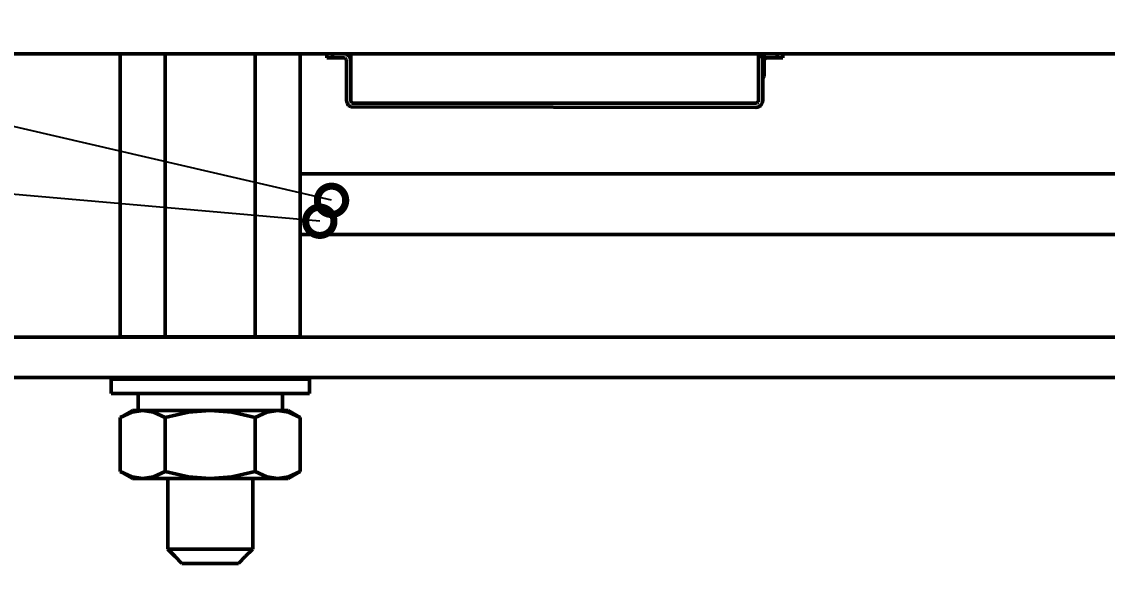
# Model space of a CAD drawing. Header units: millimetres. Extents: x -55 to 2039, y 0 to 512.
# Drawn here: x 1080.6 to 1157.3, y 60.8 to 100.6 of the extents above; entities that cross this region are included whole.
import ezdxf
from ezdxf import colors
from ezdxf.entities.mleader import LeaderData, LeaderLine
from ezdxf.enums import TextEntityAlignment as Align
from ezdxf.math import Vec2, Vec3

# ---------------------------------------------------------------- set-up
doc = ezdxf.new("R2010")
doc.units = ezdxf.units.MM
doc.linetypes.add('Сплошная', pattern=[0])
doc.layers.add('Виды', color=30, linetype='Continuous')
doc.layers.add('текст', color=2, linetype='Continuous', lineweight=30)
doc.styles.add('GOST TYPE B', font='', dxfattribs={"height": 3.5})
doc.styles.add('Поз. GOST TYPE B', font='', dxfattribs={"height": 5})
doc.styles.get('GOST TYPE B').set_extended_font_data('GOST type B')
doc.styles.get('Поз. GOST TYPE B').set_extended_font_data('GOST type B')

# ---------------------------------------------------------------- blocks, each defined once
blk = doc.blocks.new('Вид с →')
at = {"linetype": 'Continuous', "lineweight": 25, "transparency": 16777216}
for q in [(28.03, 4.046), (30.858, 4.046)]:
    blk.add_line((29.444, 2.632), q, dxfattribs=at)
blk.add_circle((32.944, 2.632), 3.5, dxfattribs=at)
blk.add_circle((32.944, 2.632), 3.5, dxfattribs=at)
at = {"linetype": 'Continuous', "lineweight": 50, "transparency": 16777216, "style": 'GOST TYPE B'}
blk.add_attdef('ВИД(_:_)', text='', height=7, dxfattribs=at).set_placement((27.226, 3.5), align=Align.MIDDLE_RIGHT)
blk = doc.blocks.new('_DotSmall')
at = {"color": 0, "linetype": 'ByBlock', "lineweight": 60, "const_width": 0.5}
blk.add_lwpolyline([(-0.0625, 0, 1), (0.0625, 0, 1)], format="xyb", close=True, dxfattribs=at)

msp = doc.modelspace()

# ---------------------------------------------------------------- linework, layer by layer
at = {"lineweight": 50}
for p, q in [((1271.3445, 98.3187), (1077.3445, 98.3187)), ((1087.6056, 78.3187), (1087.6056, 98.3187)), ((1090.781, 78.3187), (1090.781, 98.3187)), ((1097.1319, 78.3187), (1097.1319, 98.3187)), ((1100.3073, 78.3187), (1100.3073, 98.3187)), ((1102.1818, 98.3187), (1102.2354, 98.3187)), ((1102.1818, 98.0187), (1102.1818, 98.3187)), ((1102.2354, 98.3187), (1102.3818, 98.3187)), ((1102.3818, 98.3187), (1102.5818, 98.3187)), ((1102.5818, 98.3187), (1103.3818, 98.3187)), ((1102.5818, 98.3187), (1102.5818, 98.0187)), ((1103.3818, 98.3187), (1103.5731, 98.2807)), ((1103.3818, 98.3187), (1103.5702, 98.2819)), ((1103.5702, 98.2819), (1103.5716, 98.281)), ((1103.5731, 98.2807), (1103.7353, 98.1723)), ((1103.6255, 98.2457), (1103.7309, 98.1767)), ((1103.7309, 98.1767), (1103.7327, 98.174)), ((1103.7353, 98.1723), (1103.8437, 98.0101)), ((1103.8818, 98.3187), (1103.8818, 97.958)), ((1103.8818, 98.3187), (1132.6818, 98.3187)), ((1132.6818, 98.3187), (1132.6818, 98.0187)), ((1133.0818, 98.2187), (1132.6818, 98.2187)), ((1132.8969, 98.2187), (1132.9933, 98.2819)), ((1132.9933, 98.2819), (1133.1818, 98.3187)), ((1133.0818, 98.2187), (1133.0818, 97.2187)), ((1133.1818, 98.3187), (1133.9818, 98.3187)), ((1133.9818, 98.3187), (1134.1818, 98.3187)), ((1133.9818, 98.0187), (1133.9818, 98.3187)), ((1134.1818, 98.3187), (1134.3282, 98.3187)), ((1134.3282, 98.3187), (1134.3818, 98.3187)), ((1134.3818, 98.3187), (1134.3818, 98.0187)), ((1102.2354, 98.0187), (1102.1818, 98.0187)), ((1102.3818, 98.0187), (1102.2354, 98.0187)), ((1102.5818, 98.0187), (1102.3818, 98.0187)), ((1103.3818, 98.0187), (1102.5818, 98.0187)), ((1103.4818, 97.9919), (1103.3818, 98.0187)), ((1103.3818, 98.0187), (1103.3818, 98.0187)), ((1103.555, 97.9187), (1103.4818, 97.9919)), ((1103.5818, 97.8187), (1103.555, 97.9187)), ((1103.5818, 95.0187), (1103.5818, 97.8187)), ((1103.8437, 98.0101), (1103.8818, 97.8187)), ((1103.8818, 97.958), (1103.8541, 97.958)), ((1103.8818, 97.958), (1103.8818, 97.8842)), ((1103.8818, 97.8842), (1103.8818, 97.8356)), ((1103.8818, 97.8356), (1103.8818, 97.8187)), ((1103.8818, 97.8187), (1103.8818, 95.0187)), ((1132.6818, 98.1187), (1132.9818, 98.1187)), ((1132.6818, 97.9187), (1132.6818, 98.0187)), ((1132.6818, 97.9187), (1132.6818, 98.0187)), ((1132.6818, 97.7187), (1132.6818, 97.9187)), ((1132.6818, 95.0187), (1132.6818, 97.7187)), ((1132.9818, 98.1187), (1132.9818, 98.0651)), ((1132.9818, 98.0651), (1132.9818, 97.9187)), ((1132.9818, 97.9187), (1132.9818, 97.7187)), ((1132.9818, 97.7187), (1132.9818, 95.0187)), ((1133.1818, 98.0187), (1133.0818, 97.9187)), ((1133.1818, 98.0187), (1133.0818, 98.0187)), ((1133.9818, 98.0187), (1133.1818, 98.0187)), ((1134.1818, 98.0187), (1133.9818, 98.0187)), ((1134.3282, 98.0187), (1134.1818, 98.0187)), ((1134.3818, 98.0187), (1134.3282, 98.0187)), ((1132.9818, 97.2187), (1133.0818, 97.2187)), ((1133.0818, 96.7187), (1132.9818, 96.5987)), ((1133.0818, 97.2187), (1133.0818, 96.7187)), ((1103.6198, 94.8274), (1103.5818, 95.0187)), ((1103.5818, 95.0187), (1103.5919, 94.9187)), ((1103.6118, 94.8677), (1103.5919, 94.9187)), ((1103.5919, 94.9187), (1103.6017, 94.9187)), ((1103.7282, 94.6652), (1103.6198, 94.8274)), ((1103.6539, 94.7601), (1103.6385, 94.7995)), ((1103.7014, 94.7054), (1103.6539, 94.7601)), ((1103.8904, 94.5568), (1103.7282, 94.6652)), ((1103.7656, 94.6314), (1103.7474, 94.6524)), ((1103.8501, 94.5838), (1103.7656, 94.6314)), ((1103.8818, 95.0187), (1103.9354, 94.8187)), ((1103.8818, 95.0187), (1103.8818, 95.0187)), ((1132.4818, 94.5187), (1103.8904, 94.5568)), ((1103.9354, 94.8187), (1132.4818, 94.8187)), ((1132.4818, 94.8187), (1132.5818, 94.8455)), ((1132.6731, 94.5568), (1132.4818, 94.5187)), ((1132.6339, 94.5424), (1132.4818, 94.5187)), ((1132.5818, 94.8455), (1132.655, 94.9187)), ((1132.6557, 94.5533), (1132.6339, 94.5424)), ((1132.655, 94.9187), (1132.6818, 95.0187)), ((1132.8353, 94.6652), (1132.6731, 94.5568)), ((1132.7716, 94.6113), (1132.7044, 94.5777)), ((1132.8084, 94.6472), (1132.7716, 94.6113)), ((1132.9437, 94.8274), (1132.8353, 94.6652)), ((1132.8818, 94.7187), (1132.8512, 94.6889)), ((1132.8711, 94.7187), (1132.8818, 94.7187)), ((1132.8818, 94.7187), (1132.8924, 94.7506)), ((1132.9818, 95.0187), (1132.9437, 94.8274)), ((1244.6045, 89.8387), (1100.3073, 89.8387)), ((1243.0445, 85.5387), (1100.3073, 85.5387)), ((1281.1246, 78.2933), (1068.3445, 78.2933)), ((1090.781, 78.3187), (1087.6056, 78.3187)), ((1097.1319, 78.3187), (1090.781, 78.3187)), ((1090.9564, 78.2933), (1090.9564, 78.3187)), ((1096.9564, 78.2933), (1096.9564, 78.3187)), ((1100.3073, 78.3187), (1097.1319, 78.3187)), ((1281.1246, 75.4493), (1068.3445, 75.4493)), ((1087.1598, 75.3187), (1086.9564, 75.3187)), ((1086.9564, 75.3187), (1086.9564, 74.3187)), ((1087.7582, 75.3187), (1087.1598, 75.3187)), ((1088.7169, 75.3187), (1087.7582, 75.3187)), ((1089.98, 75.3187), (1088.7169, 75.3187)), ((1091.4742, 75.3187), (1089.98, 75.3187)), ((1090.9564, 75.3187), (1090.9564, 75.4493)), ((1093.1127, 75.3187), (1091.4742, 75.3187)), ((1094.8002, 75.3187), (1093.1127, 75.3187)), ((1096.4387, 75.3187), (1094.8002, 75.3187)), ((1097.9329, 75.3187), (1096.4387, 75.3187)), ((1096.9564, 75.3187), (1096.9564, 75.4493)), ((1099.196, 75.3187), (1097.9329, 75.3187)), ((1100.1546, 75.3187), (1099.196, 75.3187)), ((1100.753, 75.3187), (1100.1546, 75.3187)), ((1100.9564, 75.3187), (1100.753, 75.3187)), ((1100.9564, 75.3187), (1100.9564, 74.3187)), ((1087.1598, 74.3187), (1086.9564, 74.3187)), ((1087.7582, 74.3187), (1087.1598, 74.3187)), ((1088.7169, 74.3187), (1087.7582, 74.3187)), ((1089.98, 74.3187), (1088.7169, 74.3187)), ((1088.8564, 74.3187), (1088.8564, 74.2004)), ((1088.8564, 74.2004), (1088.8717, 73.1187)), ((1091.4742, 74.3187), (1089.98, 74.3187)), ((1093.1127, 74.3187), (1091.4742, 74.3187)), ((1094.8002, 74.3187), (1093.1127, 74.3187)), ((1096.4387, 74.3187), (1094.8002, 74.3187)), ((1097.9329, 74.3187), (1096.4387, 74.3187)), ((1099.196, 74.3187), (1097.9329, 74.3187)), ((1099.0564, 73.9008), (1099.0564, 74.3187)), ((1099.0564, 73.9008), (1099.0564, 73.1187)), ((1100.1546, 74.3187), (1099.196, 74.3187)), ((1100.753, 74.3187), (1100.1546, 74.3187)), ((1100.9564, 74.3187), (1100.753, 74.3187)), ((1088.4564, 73.1187), (1087.6056, 72.6275)), ((1088.4285, 72.9982), (1087.6056, 72.6275)), ((1089.1933, 73.1187), (1088.4285, 72.9982)), ((1088.4564, 73.1187), (1088.4866, 73.1187)), ((1088.4866, 73.1187), (1088.7256, 73.1187)), ((1088.7256, 73.1187), (1089.1933, 73.1187)), ((1088.8571, 73.1187), (1088.8659, 73.5293)), ((1088.8606, 73.1187), (1088.8682, 73.3681)), ((1089.9581, 72.9982), (1089.1933, 73.1187)), ((1089.1933, 73.1187), (1089.8691, 73.1187)), ((1090.4668, 73.1187), (1089.1933, 73.1187)), ((1089.8691, 73.1187), (1090.7236, 73.1187)), ((1090.781, 72.6275), (1089.9581, 72.9982)), ((1090.7236, 73.1187), (1091.7194, 73.1187)), ((1092.4268, 72.9982), (1090.781, 72.6275)), ((1091.7194, 73.1187), (1092.8129, 73.1187)), ((1093.9564, 73.1187), (1092.4268, 72.9982)), ((1092.8129, 73.1187), (1093.9564, 73.1187)), ((1095.4861, 72.9982), (1093.9564, 73.1187)), ((1093.9564, 73.1187), (1095.0999, 73.1187)), ((1093.9564, 73.1187), (1095.0999, 73.1187)), ((1095.0999, 73.1187), (1096.1935, 73.1187)), ((1097.1319, 72.6275), (1095.4861, 72.9982)), ((1096.1935, 73.1187), (1097.1892, 73.1187)), ((1097.9547, 72.9982), (1097.1319, 72.6275)), ((1097.1892, 73.1187), (1098.0437, 73.1187)), ((1098.7196, 73.1187), (1097.9547, 72.9982)), ((1098.0437, 73.1187), (1098.7196, 73.1187)), ((1099.4844, 72.9982), (1098.7196, 73.1187)), ((1098.7196, 73.1187), (1099.1872, 73.1187)), ((1099.1872, 73.1187), (1099.4263, 73.1187)), ((1099.4263, 73.1187), (1099.4564, 73.1187)), ((1099.4564, 73.1187), (1100.3073, 72.6275)), ((1100.3073, 72.6275), (1099.4844, 72.9982)), ((1087.6056, 68.81), (1087.6056, 72.6275)), ((1090.781, 68.81), (1090.781, 72.6275)), ((1097.1319, 68.81), (1097.1319, 72.6275)), ((1100.3073, 68.81), (1100.3073, 72.6275)), ((1087.6056, 68.81), (1088.4285, 68.4393)), ((1088.4564, 68.3187), (1087.6056, 68.81)), ((1088.4285, 68.4393), (1089.1933, 68.3187)), ((1088.4866, 68.3187), (1088.4564, 68.3187)), ((1088.7256, 68.3187), (1088.4866, 68.3187)), ((1089.1933, 68.3187), (1088.7256, 68.3187)), ((1089.1933, 68.3187), (1089.9581, 68.4393)), ((1089.8691, 68.3187), (1089.1933, 68.3187)), ((1090.7236, 68.3187), (1089.8691, 68.3187)), ((1089.9581, 68.4393), (1090.781, 68.81)), ((1091.7194, 68.3187), (1090.7236, 68.3187)), ((1090.781, 68.81), (1092.4268, 68.4393)), ((1090.9564, 68.3187), (1090.9564, 63.3187)), ((1092.8129, 68.3187), (1091.7194, 68.3187)), ((1092.4268, 68.4393), (1093.9564, 68.3187)), ((1093.9564, 68.3187), (1092.8129, 68.3187)), ((1093.9564, 68.3187), (1095.4861, 68.4393)), ((1095.0999, 68.3187), (1093.9564, 68.3187)), ((1096.1935, 68.3187), (1095.0999, 68.3187)), ((1095.4861, 68.4393), (1097.1319, 68.81)), ((1097.1892, 68.3187), (1096.1935, 68.3187)), ((1096.9564, 68.3187), (1096.9564, 63.3187)), ((1097.1319, 68.81), (1097.9547, 68.4393)), ((1098.0437, 68.3187), (1097.1892, 68.3187)), ((1097.9547, 68.4393), (1098.7196, 68.3187)), ((1098.7196, 68.3187), (1098.0437, 68.3187)), ((1098.7196, 68.3187), (1099.4844, 68.4393)), ((1099.1872, 68.3187), (1098.7196, 68.3187)), ((1099.4263, 68.3187), (1099.1872, 68.3187)), ((1099.4564, 68.3187), (1099.4263, 68.3187)), ((1099.4564, 68.3187), (1100.3073, 68.81)), ((1099.4844, 68.4393), (1100.3073, 68.81)), ((1090.9564, 63.3187), (1090.9783, 63.3187)), ((1091.4564, 62.8187), (1090.9564, 63.3187)), ((1090.9783, 63.3187), (1091.1514, 63.3187)), ((1091.1514, 63.3187), (1091.4875, 63.3187)), ((1091.4875, 63.3187), (1091.9671, 63.3187)), ((1091.9671, 63.3187), (1092.5623, 63.3187)), ((1092.5623, 63.3187), (1093.2385, 63.3187)), ((1093.2385, 63.3187), (1093.9564, 63.3187)), ((1093.9564, 63.3187), (1094.6744, 63.3187)), ((1094.6744, 63.3187), (1095.3506, 63.3187)), ((1095.3506, 63.3187), (1095.9458, 63.3187)), ((1095.9458, 63.3187), (1096.4254, 63.3187)), ((1096.4254, 63.3187), (1096.7615, 63.3187)), ((1096.4564, 62.8187), (1096.9564, 63.3187)), ((1096.7615, 63.3187), (1096.9346, 63.3187)), ((1096.9346, 63.3187), (1096.9564, 63.3187)), ((1091.4564, 62.8187), (1091.9564, 62.3187)), ((1091.971, 62.3187), (1091.9564, 62.3187)), ((1092.0864, 62.3187), (1091.971, 62.3187)), ((1092.3105, 62.3187), (1092.0864, 62.3187)), ((1092.6302, 62.3187), (1092.3105, 62.3187)), ((1093.027, 62.3187), (1092.6302, 62.3187)), ((1093.4778, 62.3187), (1093.027, 62.3187)), ((1093.9564, 62.3187), (1093.4778, 62.3187)), ((1094.4351, 62.3187), (1093.9564, 62.3187)), ((1094.8859, 62.3187), (1094.4351, 62.3187)), ((1095.2827, 62.3187), (1094.8859, 62.3187)), ((1095.6024, 62.3187), (1095.2827, 62.3187)), ((1095.8265, 62.3187), (1095.6024, 62.3187)), ((1095.9418, 62.3187), (1095.8265, 62.3187)), ((1095.9564, 62.3187), (1095.9418, 62.3187)), ((1096.4564, 62.8187), (1095.9564, 62.3187))]:
    msp.add_line(p, q, dxfattribs=at)

# ---------------------------------------------------------------- leaders
at = {"layer": 'Виды', "linetype": 'Continuous', "lineweight": 25}
ml = msp.add_multileader_block('Standard', dxfattribs=at)
ml.set_content('Вид с →', color=256)
ml.set_attribute('ВИД(_:_)', 'А(2:1)', width=0)
ml.set_leader_properties(linetype='Сплошная', lineweight=25)
ml.set_arrow_properties(name='DOTSMALL')
ml.build(insert=Vec2(0, 0))
ml.multileader.update_dxf_attribs({"leader_type": 0, "has_dogleg": 0, "text_left_attachment_type": 6, "text_right_attachment_type": 6, "dogleg_length": 0.3, "arrow_head_size": 1, "block_connection_type": 1})
ctx = ml.context
ctx.base_point, ctx.char_height, ctx.arrow_head_size, ctx.landing_gap_size, ctx.plane_origin = Vec3(1329.0713, 395.8731), 3.5, 1, 1, Vec3(1329.0713, 395.8731)
ctx.left_attachment, ctx.right_attachment, ctx.attachment_type = 6, 6, 1
notes = []
notes.append((ctx, [(0, (0, 0, 0), (0, 0), (1, 0), 1, [])]))
ctx.block.insert = Vec3(1329.0713, 395.8731)
ml = msp.add_multileader_block('Standard', dxfattribs=at)
ml.set_content('Вид с →', color=256)
ml.set_attribute('ВИД(_:_)', 'Б(4:1)', width=0)
ml.set_leader_properties(linetype='Сплошная', lineweight=25)
ml.set_arrow_properties(name='DOTSMALL')
ml.build(insert=Vec2(0, 0))
ml.multileader.update_dxf_attribs({"leader_type": 0, "has_dogleg": 0, "text_left_attachment_type": 6, "text_right_attachment_type": 6, "dogleg_length": 0.3, "arrow_head_size": 1, "block_connection_type": 1})
ctx = ml.context
ctx.base_point, ctx.char_height, ctx.arrow_head_size, ctx.landing_gap_size, ctx.plane_origin = Vec3(1332.1634, 311.4002), 3.5, 1, 1, Vec3(1332.1634, 311.4002)
ctx.left_attachment, ctx.right_attachment, ctx.attachment_type = 6, 6, 1
notes.append((ctx, [(0, (0, 0, 0), (0, 0), (1, 0), 1, [])]))
ctx.block.insert = Vec3(1332.1634, 311.4002)
ml = msp.add_multileader_block('Standard', dxfattribs=at)
ml.set_content('Вид с →', color=256)
ml.set_attribute('ВИД(_:_)', 'Г(4:1)', width=0)
ml.set_leader_properties(linetype='Сплошная', lineweight=25)
ml.set_arrow_properties(name='DOTSMALL')
ml.build(insert=Vec2(0, 0))
ml.multileader.update_dxf_attribs({"leader_type": 0, "has_dogleg": 0, "text_left_attachment_type": 6, "text_right_attachment_type": 6, "dogleg_length": 0.3, "arrow_head_size": 1, "block_connection_type": 1})
ctx = ml.context
ctx.base_point, ctx.char_height, ctx.arrow_head_size, ctx.landing_gap_size, ctx.plane_origin = Vec3(1332.5517, 152.5076), 3.5, 1, 1, Vec3(1332.5517, 152.5076)
ctx.left_attachment, ctx.right_attachment, ctx.attachment_type = 6, 6, 1
notes.append((ctx, [(0, (0, 0, 0), (0, 0), (1, 0), 1, [])]))
ctx.block.insert = Vec3(1332.5517, 152.5076)
at = {"layer": 'текст', "linetype": 'Continuous', "lineweight": 25}
ml = msp.add_multileader_mtext('Standard', dxfattribs=at)
ml.set_content('А2', color=256, style='Поз. GOST TYPE B')
ml.set_leader_properties(linetype='Сплошная', lineweight=25)
ml.set_arrow_properties(name='DOTSMALL')
ml.build(insert=Vec2(0, 0))
ml.multileader.update_dxf_attribs({"text_left_attachment_type": 6, "text_right_attachment_type": 6, "dogleg_length": 0.3})
ctx = ml.context
ctx.base_point, ctx.char_height, ctx.landing_gap_size, ctx.plane_origin = Vec3(1056.6076, 96.4966), 5, 1, Vec3(1088.0562, 116.8541)
ctx.left_attachment, ctx.right_attachment, ctx.text_align_type = 6, 6, 2
notes.append((ctx, [(1, (1, 1, 0), (1065.81, 96.4966), (-1, 0), 0.3, [(0, [(1102.5224, 87.9609)], 0, [])])]))
ctx.mtext.insert, ctx.mtext.alignment, ctx.mtext.flow_direction = Vec3(1064.51, 102.4966), 3, 5
ml = msp.add_multileader_mtext('Standard', dxfattribs=at)
ml.set_content('77', color=256, style='Поз. GOST TYPE B')
ml.set_leader_properties(linetype='Сплошная', lineweight=25)
ml.set_arrow_properties(name='DOTSMALL')
ml.build(insert=Vec2(0, 0))
ml.multileader.update_dxf_attribs({"text_left_attachment_type": 6, "text_right_attachment_type": 6, "dogleg_length": 0.3})
ctx = ml.context
ctx.base_point, ctx.char_height, ctx.landing_gap_size, ctx.plane_origin = Vec3(1057.5659, 89.6243), 5, 1, Vec3(1088.0562, 109.7971)
ctx.left_attachment, ctx.right_attachment, ctx.text_align_type = 6, 6, 2
notes.append((ctx, [(1, (1, 1, 0), (1065.81, 89.6243), (-1, 0), 0.3, [(0, [(1101.6939, 86.4823)], 0, [])])]))
ctx.mtext.insert, ctx.mtext.alignment, ctx.mtext.flow_direction = Vec3(1064.51, 95.6243), 3, 5
for ctx, leaders in notes:
    for number, flags, end, landing, length, lines in leaders:
        leader = LeaderData()
        leader.index, (leader.has_last_leader_line, leader.has_dogleg_vector, leader.attachment_direction) = number, flags
        leader.last_leader_point, leader.dogleg_vector, leader.dogleg_length = Vec3(end), Vec3(landing), length
        for number, points, colour, breaks in lines:
            line = LeaderLine()
            line.index, line.vertices, line.color, line.breaks = number, Vec3.list(points), colors.encode_raw_color(colour), breaks
            leader.lines.append(line)
        ctx.leaders.append(leader)

doc.saveas('drawing.dxf')
